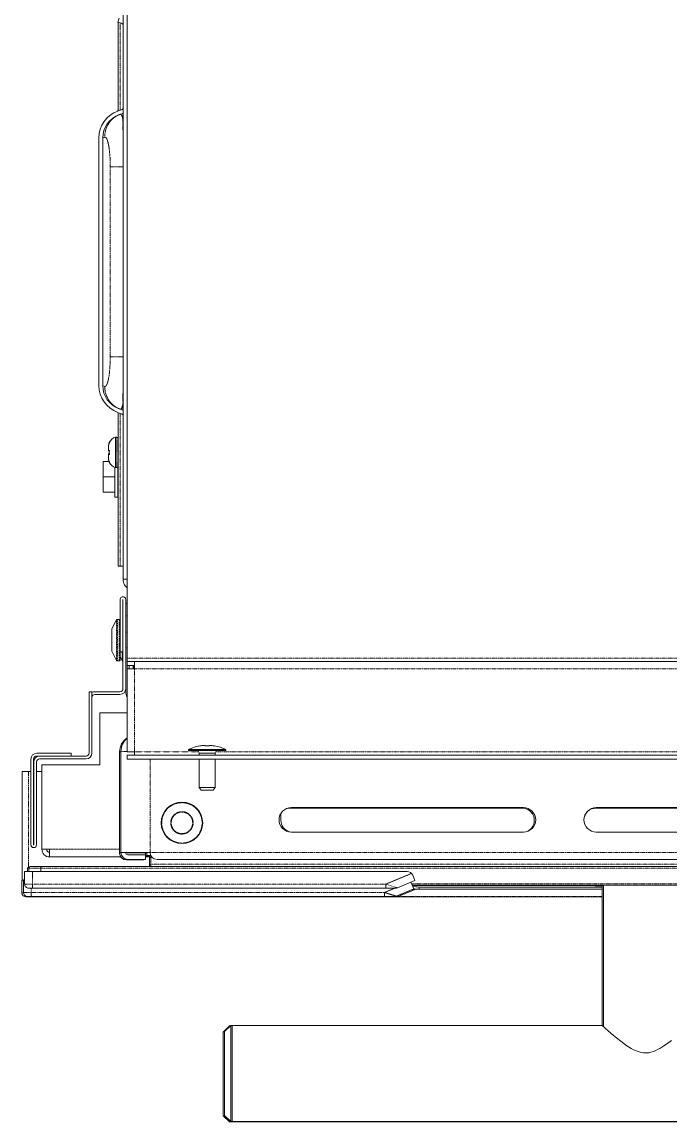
# Model space of a CAD drawing. Header units: millimetres. Extents: x 60499 to 556746, y 248297 to 497145.
# Drawn here: x 69357 to 74934, y 376801 to 386264 of the extents above; entities that cross this region are included whole.
import ezdxf

# ---------------------------------------------------------------- set-up
doc = ezdxf.new("R2010")
doc.units = ezdxf.units.MM
doc.linetypes.add('PHANTOM', pattern=[20, 10, -2, 2, -2, 2, -2])

msp = doc.modelspace()

# ---------------------------------------------------------------- linework, layer by layer
at = {"color": 7, "lineweight": 13, "ltscale": 0.03937}
for p, q in [((70228.6, 381472.1), (70228.6, 396460.4)), ((70263.1, 380791.7), (70263.1, 388766.9)), ((70185.3, 385499.2), (70185.3, 386263.1)), ((70018.2, 385266.5), (70018.2, 383136.5)), ((70052.3, 385266.9), (70052.3, 383136.1)), ((70185.3, 381583.4), (70185.3, 382903.8)), ((70226.3, 381295.2), (70226.3, 380528.8)), ((70249.8, 381295.2), (70249.8, 380528.8)), ((93411.4, 380762.3), (70325.7, 380762.3)), ((70263.1, 379985.1), (70263.1, 380699.6)), ((70196.9, 379115.6), (70196.9, 379984.8)), ((70208.7, 379119.8), (70208.7, 379989)), ((93474, 379955.7), (70263.1, 379955.7)), ((69434, 379923.3), (69434, 379185.5)), ((69457.5, 379185.5), (69457.5, 379923.3)), ((69458.3, 379899.4), (69458.3, 379185.5)), ((69481.8, 379185.5), (69481.8, 379899.4)), ((69528.5, 379873.1), (69528.5, 379147.1)), ((93474, 379922.5), (70263.1, 379922.5)), ((69358, 378880.5), (69358, 379815.1)), ((73661.2, 379501.1), (71662.4, 379501.1)), ((73673, 379505.3), (71674.2, 379505.3)), ((76285.6, 379501.1), (74286.9, 379501.1)), ((74286.9, 379499.4), (76285.6, 379499.4)), ((76297.4, 379505.3), (74298.6, 379505.3)), ((74298.6, 379503.6), (76297.4, 379503.6)), ((71674.2, 379295.3), (73673, 379295.3)), ((74298.6, 379295.3), (76297.4, 379295.3)), ((93203, 379059.4), (70519.4, 379059.3)), ((69446.9, 378956), (72671.8, 378956)), ((94202.4, 378998.1), (69520, 378998)), ((70465.3, 378998), (93257.2, 378998.1)), ((91007.2, 378838.5), (72715.2, 378838.5)), ((74362.3, 378834.3), (72716.9, 378834.3)), ((72770.4, 378822.3), (74350.6, 378822.3)), ((74350.6, 378834.3), (74350.6, 377630.2)), ((74362.3, 378838.5), (74362.3, 377619.6)), ((69424.3, 378737.7), (72464.5, 378737.7)), ((69436.1, 378741.9), (72476.2, 378741.9)), ((69446.9, 378813.2), (72487, 378813.2)), ((72590.8, 378737.7), (74350.6, 378737.7)), ((72778.5, 378802.9), (74350.6, 378802.9)), ((71153.9, 377631.6), (71153.9, 376805.1)), ((71167.1, 377631.6), (74349, 377631.6)), ((71167.1, 376805.1), (71167.1, 377631.6)), ((71167.1, 377631.6), (71167.1, 376805.1)), ((71089.2, 377574.5), (71089.2, 376853.8)), ((71101, 377578.7), (71101, 376858)), ((71155.4, 376800.9), (92543.5, 376800.9)), ((71167.1, 376805.1), (92555.3, 376805.1))]:
    msp.add_line(p, q, dxfattribs=at)
at = {"color": 7, "lineweight": 13, "ltscale": 0.000999989}
msp.add_line((70193.6, 386295.8), (70182.2, 386264.2), dxfattribs=at)
at = {"color": 7, "lineweight": 13, "ltscale": 0.000946884}
msp.add_line((70212, 386253.3), (70182.2, 386264.2), dxfattribs=at)
at = {"color": 7, "linetype": 'PHANTOM', "lineweight": 13, "ltscale": 0.03937}
for p, q in [((70202.7, 385505.5), (70202.7, 386256.7)), ((70116.8, 385019.5), (70116.8, 383383.5)), ((70202.7, 381583.4), (70202.7, 382897.4)), ((70263.1, 380791.7), (93474, 380791.7)), ((70325.7, 379985.1), (70325.7, 380699.6)), ((93411.4, 380699.6), (70325.7, 380699.6)), ((71025.7, 379985.1), (78140.5, 379985.1)), ((70459, 379922.5), (70459, 379140)), ((69413.8, 378993.6), (69413.8, 379815.1)), ((70459, 379119.8), (93263.5, 379119.8)), ((70465.3, 379018.4), (93257.2, 379018.4)), ((94202.4, 378985.5), (69520, 378985.4)), ((69446.9, 378846.8), (72487, 378846.8)), ((91012.5, 378851.1), (72709.9, 378851.1)), ((69436.1, 378775.5), (72476.2, 378775.5)), ((72590.8, 378740.3), (74350.6, 378740.3))]:
    msp.add_line(p, q, dxfattribs=at)
at = {"color": 7, "lineweight": 13, "ltscale": 0.000178732}
msp.add_line((70182.2, 385498.1), (70176.5, 385496), dxfattribs=at)
at = {"color": 7, "lineweight": 13, "ltscale": 0.000946842}
for p, q in [((70182.2, 385498.1), (70212, 385509)), ((70212, 382894), (70182.2, 382904.9))]:
    msp.add_line(p, q, dxfattribs=at)
at = {"color": 7, "lineweight": 13, "ltscale": 0.000946855}
for p, q in [((70193.6, 385466.5), (70223.5, 385477.4)), ((70223.5, 382925.6), (70193.6, 382936.5))]:
    msp.add_line(p, q, dxfattribs=at)
at = {"color": 7, "linetype": 'PHANTOM', "lineweight": 13, "ltscale": 0.001292}
for p, q in [((70223.5, 385434), (70223.5, 385477.4)), ((70223.5, 382925.6), (70223.5, 382969))]:
    msp.add_line(p, q, dxfattribs=at)
at = {"color": 7, "lineweight": 13, "ltscale": 1.11738e-05}
msp.add_line((70018.2, 385266.9), (70018.2, 385266.5), dxfattribs=at)
at = {"color": 7, "linetype": 'PHANTOM', "lineweight": 13, "ltscale": 0.000532029}
msp.add_line((70052.3, 385266.9), (70069.1, 385273), dxfattribs=at)
at = {"color": 7, "linetype": 'PHANTOM', "lineweight": 13, "ltscale": 0.003328}
for p, q in [((70116.8, 385019.5), (70228.6, 385019.5)), ((70116.8, 383383.5), (70228.6, 383383.5))]:
    msp.add_line(p, q, dxfattribs=at)
at = {"color": 7, "lineweight": 13, "ltscale": 1.10536e-05}
msp.add_line((70018.2, 383136.5), (70018.2, 383136.1), dxfattribs=at)
at = {"color": 7, "linetype": 'PHANTOM', "lineweight": 13, "ltscale": 0.00053207}
msp.add_line((70069.1, 383130), (70052.3, 383136.1), dxfattribs=at)
at = {"color": 7, "lineweight": 13, "ltscale": 0.000899307}
msp.add_line((70101.3, 382608.3), (70101.3, 382578.1), dxfattribs=at)
at = {"color": 7, "linetype": 'PHANTOM', "lineweight": 13, "ltscale": 2.83368e-06}
msp.add_line((70108.4, 382645.3), (70108.5, 382645.3), dxfattribs=at)
at = {"color": 7, "linetype": 'PHANTOM', "lineweight": 13, "ltscale": 2.72132e-05}
msp.add_line((70108.8, 382646.2), (70109.7, 382646.3), dxfattribs=at)
at = {"color": 7, "lineweight": 13, "ltscale": 1.20508e-05}
msp.add_line((70109.5, 382645.9), (70109.7, 382646.3), dxfattribs=at)
at = {"color": 7, "lineweight": 13, "ltscale": 0.000301872}
for p, q in [((70172.7, 382692.4), (70162.6, 382692.4)), ((70172.7, 382692.4), (70162.6, 382692.4)), ((70172.7, 382430.3), (70162.6, 382430.3))]:
    msp.add_line(p, q, dxfattribs=at)
at = {"color": 7, "lineweight": 13, "ltscale": 0.003901}
for p, q in [((70162.6, 382561.3), (70162.6, 382692.4)), ((70162.6, 382430.3), (70162.6, 382561.3))]:
    msp.add_line(p, q, dxfattribs=at)
at = {"color": 7, "linetype": 'PHANTOM', "lineweight": 13, "ltscale": 0.003866}
msp.add_line((70172.7, 382562.5), (70172.7, 382692.4), dxfattribs=at)
at = {"color": 7, "lineweight": 13, "ltscale": 0.003494}
msp.add_line((70185.3, 382562.4), (70185.3, 382679.8), dxfattribs=at)
at = {"color": 7, "linetype": 'PHANTOM', "lineweight": 13, "ltscale": 3.37499e-06}
msp.add_line((70101.4, 382544.5), (70101.3, 382544.5), dxfattribs=at)
at = {"color": 7, "lineweight": 13, "ltscale": 2.53512e-05}
msp.add_line((70101.3, 382544.5), (70101.3, 382543.7), dxfattribs=at)
at = {"color": 7, "lineweight": 13, "ltscale": 0.000874317}
msp.add_line((70101.3, 382543.7), (70101.3, 382514.3), dxfattribs=at)
at = {"color": 7, "lineweight": 13, "ltscale": 8.80985e-05}
msp.add_line((70105.5, 382573.9), (70108.5, 382573.9), dxfattribs=at)
at = {"color": 7, "lineweight": 13, "ltscale": 8.81285e-05}
msp.add_line((70108.5, 382548.7), (70105.5, 382548.7), dxfattribs=at)
at = {"color": 7, "lineweight": 13, "ltscale": 8.98707e-05}
msp.add_line((70108.5, 382547.9), (70105.5, 382547.9), dxfattribs=at)
at = {"color": 7, "linetype": 'PHANTOM', "lineweight": 13, "ltscale": 3.54436e-05}
msp.add_line((70172.7, 382561.3), (70172.7, 382562.5), dxfattribs=at)
at = {"color": 7, "linetype": 'PHANTOM', "lineweight": 13, "ltscale": 0.003901}
msp.add_line((70172.7, 382430.3), (70172.7, 382561.3), dxfattribs=at)
at = {"color": 7, "lineweight": 13, "ltscale": 3.19594e-05}
msp.add_line((70185.3, 382561.3), (70185.3, 382562.4), dxfattribs=at)
at = {"color": 7, "lineweight": 13, "ltscale": 0.003526}
msp.add_line((70185.3, 382442.9), (70185.3, 382561.3), dxfattribs=at)
at = {"color": 7, "lineweight": 13, "ltscale": 0.001509}
msp.add_line((70107.1, 382482.3), (70056.4, 382482.3), dxfattribs=at)
at = {"color": 7, "lineweight": 13, "ltscale": 0.0039}
for p, q in [((70056.4, 382351.3), (70056.4, 382482.3)), ((70056.4, 382220.3), (70056.4, 382351.3))]:
    msp.add_line(p, q, dxfattribs=at)
at = {"color": 7, "linetype": 'PHANTOM', "lineweight": 13, "ltscale": 2.67037e-05}
msp.add_line((70109.3, 382477.3), (70108.4, 382477.3), dxfattribs=at)
at = {"color": 7, "lineweight": 13, "ltscale": 1.17546e-05}
msp.add_line((70109.1, 382477.6), (70109.3, 382477.3), dxfattribs=at)
at = {"color": 7, "lineweight": 13, "ltscale": 0.007576}
msp.add_line((70157.2, 382177.5), (70157.2, 382432), dxfattribs=at)
at = {"color": 7, "lineweight": 13, "ltscale": 0.002517}
msp.add_line((70183.2, 382435.9), (70183.2, 382351.3), dxfattribs=at)
at = {"color": 7, "lineweight": 13, "ltscale": 0.003}
for p, q in [((70157.2, 382351.3), (70056.4, 382351.3)), ((70157.2, 382220.3), (70056.4, 382220.3)), ((70157.2, 382220.3), (70056.4, 382220.3))]:
    msp.add_line(p, q, dxfattribs=at)
at = {"color": 7, "lineweight": 13, "ltscale": 6.24769e-05}
for p, q in [((70183.2, 382401.3), (70185.3, 382401.3)), ((70183.2, 382359.6), (70185.3, 382359.6)), ((70183.2, 382351.3), (70185.3, 382351.3)), ((70183.2, 382343), (70185.3, 382343)), ((70183.2, 382301.4), (70185.3, 382301.4)), ((70183.2, 382228.4), (70185.3, 382228.4)), ((70183.2, 382177.5), (70185.3, 382177.5))]:
    msp.add_line(p, q, dxfattribs=at)
at = {"color": 7, "lineweight": 13, "ltscale": 0.003659}
msp.add_line((70183.2, 382351.3), (70183.2, 382228.4), dxfattribs=at)
at = {"color": 7, "lineweight": 13, "ltscale": 0.001516}
msp.add_line((70183.2, 382228.4), (70183.2, 382177.5), dxfattribs=at)
at = {"color": 7, "lineweight": 13, "ltscale": 0.000775014}
msp.add_line((70183.2, 382177.5), (70157.2, 382177.5), dxfattribs=at)
at = {"color": 7, "lineweight": 13, "ltscale": 0.000516967}
msp.add_line((70202.7, 381583.4), (70185.3, 381583.4), dxfattribs=at)
at = {"color": 7, "lineweight": 13, "ltscale": 0.000772972}
msp.add_line((70228.6, 381583.4), (70202.7, 381583.4), dxfattribs=at)
at = {"color": 7, "lineweight": 13, "ltscale": 0.000485878}
for p, q in [((70228.6, 381455.8), (70228.6, 381472.1)), ((70262.2, 381455.8), (70262.2, 381472.1))]:
    msp.add_line(p, q, dxfattribs=at)
at = {"color": 7, "lineweight": 13, "ltscale": 0.001025}
msp.add_line((70228.6, 381472.1), (70263.1, 381472.1), dxfattribs=at)
at = {"color": 7, "lineweight": 13, "ltscale": 0.000724708}
msp.add_line((70245.8, 381414.2), (70263.1, 381397), dxfattribs=at)
at = {"color": 7, "lineweight": 13, "ltscale": 0.011439}
msp.add_line((70262.2, 381397.8), (70262.2, 381013.5), dxfattribs=at)
at = {"color": 7, "lineweight": 13, "ltscale": 0.013338}
for p, q in [((70202, 381295.2), (70202, 380847.1)), ((70225.5, 381295.2), (70225.5, 380847.1))]:
    msp.add_line(p, q, dxfattribs=at)
at = {"color": 7, "lineweight": 13, "ltscale": 0.000368524}
msp.add_line((70249.8, 381261.3), (70262.2, 381261.3), dxfattribs=at)
at = {"color": 7, "lineweight": 13, "ltscale": 0.002582}
for p, q in [((70131.5, 381042.6), (70170.3, 381120.2)), ((70131.5, 380850.1), (70170.3, 380772.5))]:
    msp.add_line(p, q, dxfattribs=at)
at = {"color": 7, "linetype": 'PHANTOM', "lineweight": 13, "ltscale": 0.010348}
msp.add_line((70170.3, 380772.5), (70170.3, 381120.2), dxfattribs=at)
at = {"color": 7, "lineweight": 13, "ltscale": 0.000470469}
for p, q in [((70193.6, 381124.8), (70177.8, 381124.8)), ((70193.6, 380767.9), (70177.8, 380767.9))]:
    msp.add_line(p, q, dxfattribs=at)
at = {"color": 7, "linetype": 'PHANTOM', "lineweight": 13, "ltscale": 0.010625}
for p, q in [((70177.8, 380767.9), (70177.8, 381124.8)), ((70193.6, 381124.8), (70193.6, 380767.9))]:
    msp.add_line(p, q, dxfattribs=at)
at = {"color": 7, "lineweight": 13, "ltscale": 0.010125}
msp.add_line((70202, 381116.4), (70202, 380776.3), dxfattribs=at)
at = {"color": 7, "lineweight": 13, "ltscale": 2.04852e-05}
msp.add_line((70226.3, 381124.8), (70225.6, 381124.8), dxfattribs=at)
at = {"color": 7, "linetype": 'PHANTOM', "lineweight": 13, "ltscale": 0.003312}
for p, q in [((70225.6, 381013.5), (70225.6, 381124.8)), ((70225.6, 380767.9), (70225.6, 380879.1))]:
    msp.add_line(p, q, dxfattribs=at)
at = {"color": 7, "linetype": 'PHANTOM', "lineweight": 13, "ltscale": 0.000368524}
msp.add_line((70262.2, 381156.3), (70249.8, 381156.3), dxfattribs=at)
at = {"color": 7, "lineweight": 13, "ltscale": 0.005507}
msp.add_line((70130.6, 381038.8), (70130.6, 380853.9), dxfattribs=at)
at = {"color": 7, "linetype": 'PHANTOM', "lineweight": 13, "ltscale": 0.005731}
msp.add_line((70131.5, 381042.6), (70131.5, 380850.1), dxfattribs=at)
at = {"color": 7, "lineweight": 13, "ltscale": 2.50208e-05}
for p, q in [((70226.3, 381013.5), (70225.5, 381013.5)), ((70226.3, 380879.2), (70225.5, 380879.2))]:
    msp.add_line(p, q, dxfattribs=at)
at = {"color": 7, "lineweight": 13, "ltscale": 0.000393515}
for p, q in [((70263.1, 381013.5), (70249.8, 381013.5)), ((70263.1, 380879.2), (70249.8, 380879.2))]:
    msp.add_line(p, q, dxfattribs=at)
at = {"color": 7, "lineweight": 13, "ltscale": 0.000700012}
msp.add_line((70225.5, 380847.1), (70202, 380847.1), dxfattribs=at)
at = {"color": 7, "linetype": 'PHANTOM', "lineweight": 13, "ltscale": 0.00222}
msp.add_line((70218.1, 380772.5), (70218.1, 380847.1), dxfattribs=at)
at = {"color": 7, "lineweight": 13, "ltscale": 0.01185}
msp.add_line((70262.2, 380879.2), (70262.2, 380481.1), dxfattribs=at)
at = {"color": 7, "lineweight": 13, "ltscale": 0.001075}
msp.add_line((70202, 380804.8), (70218.1, 380772.5), dxfattribs=at)
at = {"color": 7, "lineweight": 13, "ltscale": 2.07255e-05}
msp.add_line((70226.3, 380767.9), (70225.6, 380767.9), dxfattribs=at)
at = {"color": 7, "lineweight": 13, "ltscale": 0.000874917}
msp.add_line((70263.1, 380762.3), (70263.1, 380791.7), dxfattribs=at)
at = {"color": 7, "lineweight": 13, "ltscale": 0.001865}
for p, q in [((70325.7, 380762.3), (70263.1, 380762.3)), ((70325.7, 380729), (70263.1, 380729)), ((70325.7, 380762.3), (70325.7, 380699.6)), ((70325.7, 380699.6), (70263.1, 380699.6)), ((70325.7, 379985.1), (70263.1, 379985.1))]:
    msp.add_line(p, q, dxfattribs=at)
at = {"color": 7, "lineweight": 13, "ltscale": 0.000990019}
for p, q in [((70263.1, 380762.3), (70263.1, 380729)), ((70263.1, 379955.7), (70263.1, 379922.5))]:
    msp.add_line(p, q, dxfattribs=at)
at = {"color": 7, "lineweight": 13, "ltscale": 0.000875037}
for p, q in [((70279, 380729), (70279, 380699.6)), ((70312.6, 380699.6), (70312.6, 380729)), ((70325.7, 379955.7), (70325.7, 379985.1))]:
    msp.add_line(p, q, dxfattribs=at)
at = {"color": 7, "linetype": 'PHANTOM', "lineweight": 13, "ltscale": 0.000875037}
msp.add_line((70321, 380729), (70321, 380699.6), dxfattribs=at)
at = {"color": 7, "lineweight": 13, "ltscale": 0.00077928}
msp.add_line((70249.8, 380502.1), (70249.8, 380528.3), dxfattribs=at)
at = {"color": 7, "lineweight": 13, "ltscale": 0.000699982}
for p, q in [((69958.4, 380502.8), (69934.9, 380502.8)), ((69781.4, 379972.9), (69781.4, 379949.3))]:
    msp.add_line(p, q, dxfattribs=at)
at = {"color": 7, "lineweight": 13, "ltscale": 0.015713}
for p, q in [((69934.9, 380502.8), (69934.9, 379974.9)), ((69958.4, 379974.9), (69958.4, 380502.8))]:
    msp.add_line(p, q, dxfattribs=at)
at = {"color": 7, "lineweight": 13, "ltscale": 0.006425}
for p, q in [((69984.5, 380502.8), (70200.3, 380502.8)), ((70200.3, 380479.3), (69984.5, 380479.3))]:
    msp.add_line(p, q, dxfattribs=at)
at = {"color": 7, "lineweight": 13, "ltscale": 2.51109e-05}
msp.add_line((70263.1, 380481.1), (70262.2, 380481.1), dxfattribs=at)
at = {"color": 7, "lineweight": 13, "ltscale": 0.013371}
msp.add_line((70028.2, 380322.2), (70028.2, 379873.1), dxfattribs=at)
at = {"color": 7, "lineweight": 13, "ltscale": 0.006991}
msp.add_line((70263.1, 380322.2), (70028.2, 380322.2), dxfattribs=at)
at = {"color": 7, "lineweight": 13, "ltscale": 0.008869}
for p, q in [((69781.4, 379972.9), (69483.5, 379972.9)), ((69781.4, 379949.3), (69483.5, 379949.3))]:
    msp.add_line(p, q, dxfattribs=at)
at = {"color": 7, "linetype": 'PHANTOM', "lineweight": 13, "ltscale": 0.000350291}
msp.add_line((70196.9, 379984.8), (70208.7, 379984.8), dxfattribs=at)
at = {"color": 7, "linetype": 'PHANTOM', "lineweight": 13, "ltscale": 0.001618}
msp.add_line((70208.7, 379989), (70263.1, 379989), dxfattribs=at)
at = {"color": 7, "linetype": 'PHANTOM', "lineweight": 13, "ltscale": 0.016382}
msp.add_line((70325.7, 379985.1), (70876, 379985.1), dxfattribs=at)
at = {"color": 7, "lineweight": 13, "ltscale": 0.0096}
for p, q in [((70789.6, 380004.9), (71112.1, 380004.9)), ((71112.1, 379996), (70789.6, 379996))]:
    msp.add_line(p, q, dxfattribs=at)
at = {"color": 7, "lineweight": 13, "ltscale": 0.000265527}
for p, q in [((70789.6, 380004.9), (70789.6, 379996)), ((71112.1, 380004.9), (71112.1, 379996))]:
    msp.add_line(p, q, dxfattribs=at)
at = {"color": 7, "lineweight": 13, "ltscale": 0.000701462}
for p, q in [((70881.2, 379975), (70870.5, 379996)), ((71020.6, 379975), (71031.3, 379996))]:
    msp.add_line(p, q, dxfattribs=at)
at = {"color": 7, "lineweight": 13, "ltscale": 0.00415}
for p, q in [((70881.2, 379975), (71020.6, 379975)), ((71020.6, 379677.9), (70881.2, 379677.9))]:
    msp.add_line(p, q, dxfattribs=at)
at = {"color": 7, "lineweight": 13, "ltscale": 0.000575028}
for p, q in [((70881.2, 379975), (70881.2, 379955.7)), ((71020.6, 379975), (71020.6, 379955.7))]:
    msp.add_line(p, q, dxfattribs=at)
at = {"color": 7, "lineweight": 13, "ltscale": 8.83087e-05}
msp.add_line((70934.1, 380039.4), (70934.1, 380036.4), dxfattribs=at)
msp.add_line((70934.1, 380039.4), (70934.1, 380036.4), dxfattribs=at)
at = {"color": 7, "lineweight": 13, "ltscale": 0.011937}
for p, q in [((69507.9, 379948.9), (69908.9, 379948.9)), ((69908.9, 379925.4), (69507.9, 379925.4))]:
    msp.add_line(p, q, dxfattribs=at)
at = {"color": 7, "lineweight": 13, "ltscale": 0.014875}
msp.add_line((69528.5, 379873.1), (70028.2, 379873.1), dxfattribs=at)
at = {"color": 7, "lineweight": 13, "ltscale": 0.00728}
for p, q in [((70881.2, 379922.5), (70881.2, 379677.9)), ((71020.6, 379922.5), (71020.6, 379677.9))]:
    msp.add_line(p, q, dxfattribs=at)
at = {"color": 7, "lineweight": 13, "ltscale": 0.001662}
msp.add_line((69413.8, 379815.1), (69358, 379815.1), dxfattribs=at)
at = {"color": 7, "lineweight": 13, "ltscale": 0.00060077}
msp.add_line((69413.8, 379815.1), (69434, 379815.1), dxfattribs=at)
at = {"color": 7, "lineweight": 13, "ltscale": 2.49908e-05}
for p, q in [((69457.5, 379815.1), (69458.3, 379815.1)), ((74291.1, 378834.3), (74291.1, 378833.4)), ((74302.8, 378838.5), (74302.8, 378837.6))]:
    msp.add_line(p, q, dxfattribs=at)
at = {"color": 7, "lineweight": 13, "ltscale": 0.00139}
msp.add_line((69481.9, 379815.1), (69528.5, 379815.1), dxfattribs=at)
at = {"color": 7, "lineweight": 13, "ltscale": 0.000855589}
msp.add_line((70899.6, 379655.9), (70881.2, 379677.9), dxfattribs=at)
at = {"color": 7, "lineweight": 13, "ltscale": 0.000855609}
msp.add_line((71002.1, 379655.9), (71020.6, 379677.9), dxfattribs=at)
at = {"color": 7, "lineweight": 13, "ltscale": 0.00305}
msp.add_line((71002.1, 379655.9), (70899.6, 379655.9), dxfattribs=at)
at = {"color": 7, "lineweight": 13, "ltscale": 0.001756}
msp.add_line((71585.2, 379397), (71585.2, 379455.9), dxfattribs=at)
at = {"color": 7, "lineweight": 13, "ltscale": 0.00197}
for p in [(69528.5, 379147.1), (69594.7, 379080.9)]:
    msp.add_line(p, (69594.7, 379147.1), dxfattribs=at)
at = {"color": 7, "linetype": 'PHANTOM', "lineweight": 13, "ltscale": 0.017927}
msp.add_line((69594.7, 379147.1), (70196.9, 379147.1), dxfattribs=at)
at = {"color": 7, "lineweight": 13, "ltscale": 0.000354647}
msp.add_line((70208.8, 379115.6), (70196.9, 379115.6), dxfattribs=at)
at = {"color": 7, "lineweight": 13, "ltscale": 0.00745}
msp.add_line((70459, 379119.8), (70208.7, 379119.8), dxfattribs=at)
at = {"color": 7, "lineweight": 13, "ltscale": 0.005394}
msp.add_line((70430.7, 379115.6), (70249.4, 379115.6), dxfattribs=at)
at = {"color": 7, "lineweight": 13, "ltscale": 0.000475305}
for p, q in [((70418.9, 379099.6), (70418.9, 379115.6)), ((71142.2, 376816.8), (71142.2, 376800.9))]:
    msp.add_line(p, q, dxfattribs=at)
at = {"color": 7, "lineweight": 13, "ltscale": 0.000743355}
msp.add_line((70430.7, 379094.8), (70430.7, 379119.8), dxfattribs=at)
at = {"color": 7, "lineweight": 13, "ltscale": 0.000600019}
msp.add_line((70459, 379140), (70459, 379119.8), dxfattribs=at)
msp.add_line((70459, 379140), (70459, 379119.8), dxfattribs=at)
at = {"color": 7, "lineweight": 13, "ltscale": 0.018253}
msp.add_line((69594.7, 379080.9), (70207.9, 379080.9), dxfattribs=at)
at = {"color": 7, "lineweight": 13, "ltscale": 0.00445}
for p, q in [((70257.4, 379055.1), (70406.9, 379055.1)), ((70269.2, 379099.7), (70418.6, 379099.7)), ((70269.2, 379059.3), (70418.6, 379059.3))]:
    msp.add_line(p, q, dxfattribs=at)
at = {"color": 7, "lineweight": 13, "ltscale": 0.000124473}
msp.add_line((70406.9, 379055.1), (70406.9, 379059.3), dxfattribs=at)
at = {"color": 7, "lineweight": 13, "ltscale": 0.0012}
msp.add_line((70418.6, 379059.3), (70418.6, 379099.7), dxfattribs=at)
at = {"color": 7, "lineweight": 13, "ltscale": 0.001037}
msp.add_line((70418.7, 379080.9), (70453.5, 379080.9), dxfattribs=at)
at = {"color": 7, "lineweight": 13, "ltscale": 0.001003}
for p, q in [((70452.6, 379090.6), (70418.9, 379090.6)), ((70464.4, 379094.8), (70430.7, 379094.8))]:
    msp.add_line(p, q, dxfattribs=at)
at = {"color": 7, "lineweight": 13, "ltscale": 0.00222}
for p, q in [((70453.5, 379014.2), (70453.5, 379088.7)), ((70465.3, 379018.4), (70465.3, 379092.9))]:
    msp.add_line(p, q, dxfattribs=at)
at = {"color": 7, "lineweight": 13, "ltscale": 0.000479871}
msp.add_line((70453.5, 378998), (70453.5, 379014.2), dxfattribs=at)
at = {"color": 7, "linetype": 'PHANTOM', "lineweight": 13, "ltscale": 0.000350081}
msp.add_line((70453.5, 379014.2), (70465.3, 379014.2), dxfattribs=at)
at = {"color": 7, "lineweight": 13, "ltscale": 0.000604825}
msp.add_line((70465.3, 378998), (70465.3, 379018.4), dxfattribs=at)
at = {"color": 7, "lineweight": 13, "ltscale": 0.00325}
for p, q in [((69379.7, 378846.8), (69379.7, 378956)), ((69357.1, 378771.3), (69357.1, 378880.5)), ((69368.9, 378775.5), (69368.9, 378884.7))]:
    msp.add_line(p, q, dxfattribs=at)
at = {"color": 7, "lineweight": 13, "ltscale": 0.002}
msp.add_line((69379.7, 378956), (69446.9, 378956), dxfattribs=at)
at = {"color": 7, "lineweight": 13, "ltscale": 0.000751646}
msp.add_line((69403.3, 378956), (69403.3, 378981.2), dxfattribs=at)
at = {"color": 7, "linetype": 'PHANTOM', "lineweight": 13, "ltscale": 0.000350111}
msp.add_line((69403.3, 378981.2), (69415.1, 378981.2), dxfattribs=at)
at = {"color": 7, "lineweight": 13, "ltscale": 0.000876479}
msp.add_line((69415.1, 378956), (69415.1, 378985.4), dxfattribs=at)
at = {"color": 7, "linetype": 'PHANTOM', "lineweight": 13, "ltscale": 0.003125}
msp.add_line((69415.1, 378985.4), (69520, 378985.4), dxfattribs=at)
at = {"color": 7, "lineweight": 13, "ltscale": 7.0677e-05}
msp.add_line((69415.9, 378993.8), (69418.3, 378993.8), dxfattribs=at)
at = {"color": 7, "lineweight": 13, "ltscale": 0.00275}
msp.add_line((69427.7, 378998), (69520, 378998), dxfattribs=at)
at = {"color": 7, "linetype": 'PHANTOM', "lineweight": 13, "ltscale": 0.00325}
msp.add_line((69446.9, 378846.8), (69446.9, 378956), dxfattribs=at)
at = {"color": 7, "linetype": 'PHANTOM', "lineweight": 13, "ltscale": 0.000374862}
msp.add_line((69520, 378985.4), (69520, 378998), dxfattribs=at)
at = {"color": 7, "linetype": 'PHANTOM', "lineweight": 13, "ltscale": 0.000876599}
msp.add_line((69520, 378956), (69520, 378985.4), dxfattribs=at)
at = {"color": 7, "linetype": 'PHANTOM', "lineweight": 13, "ltscale": 0.007191}
msp.add_line((72710.2, 378939.3), (72487, 378846.8), dxfattribs=at)
at = {"color": 7, "lineweight": 13, "ltscale": 0.001455}
msp.add_line((72739, 378878.4), (72720.3, 378923.6), dxfattribs=at)
at = {"color": 7, "lineweight": 13, "ltscale": 0.000350111}
msp.add_line((69357.1, 378880.5), (69368.9, 378880.5), dxfattribs=at)
at = {"color": 7, "lineweight": 13, "ltscale": 0.000321666}
msp.add_line((69368.9, 378884.7), (69379.7, 378884.7), dxfattribs=at)
at = {"color": 7, "linetype": 'PHANTOM', "lineweight": 13, "ltscale": 0.002}
for p, q in [((69379.7, 378846.8), (69446.9, 378846.8)), ((69368.9, 378775.5), (69436.1, 378775.5))]:
    msp.add_line(p, q, dxfattribs=at)
at = {"color": 7, "linetype": 'PHANTOM', "lineweight": 13, "ltscale": 0.001}
for p, q in [((69446.9, 378846.8), (69446.9, 378813.2)), ((72487, 378846.8), (72487, 378813.2))]:
    msp.add_line(p, q, dxfattribs=at)
at = {"color": 7, "linetype": 'PHANTOM', "lineweight": 13, "ltscale": 0.003135}
for p, q in [((72587.7, 378815.8), (72487, 378846.8)), ((72576.9, 378744.5), (72476.2, 378775.5))]:
    msp.add_line(p, q, dxfattribs=at)
at = {"color": 7, "lineweight": 13, "ltscale": 0.004875}
for p, q in [((72739, 378878.4), (72587.7, 378815.8)), ((72728.2, 378807.1), (72576.9, 378744.5))]:
    msp.add_line(p, q, dxfattribs=at)
at = {"color": 7, "lineweight": 13, "ltscale": 0.001454}
msp.add_line((72728.1, 378807.1), (72709.5, 378852.3), dxfattribs=at)
at = {"color": 7, "linetype": 'PHANTOM', "lineweight": 13, "ltscale": 0.000625277}
msp.add_line((72778.5, 378802.9), (72770.4, 378822.3), dxfattribs=at)
at = {"color": 7, "lineweight": 13, "ltscale": 0.001772}
for p, q in [((74291.1, 378833.4), (74350.6, 378833.4)), ((74302.8, 378837.6), (74362.3, 378837.6))]:
    msp.add_line(p, q, dxfattribs=at)
at = {"color": 7, "lineweight": 13, "ltscale": 0.000350321}
msp.add_line((74350.6, 378834.3), (74362.3, 378834.3), dxfattribs=at)
at = {"color": 7, "linetype": 'PHANTOM', "lineweight": 13, "ltscale": 0.000357921}
msp.add_line((69357.1, 378771.3), (69369.1, 378771.3), dxfattribs=at)
at = {"color": 7, "lineweight": 13, "ltscale": 0.000999991}
for p, q in [((69390.7, 378737.7), (69424.3, 378737.7)), ((69402.5, 378741.9), (69436.1, 378741.9)), ((69413.3, 378813.2), (69446.9, 378813.2))]:
    msp.add_line(p, q, dxfattribs=at)
at = {"color": 7, "linetype": 'PHANTOM', "lineweight": 13, "ltscale": 0.000124834}
msp.add_line((69424.3, 378737.7), (69424.3, 378741.9), dxfattribs=at)
at = {"color": 7, "linetype": 'PHANTOM', "lineweight": 13, "ltscale": 0.001123}
msp.add_line((69436.1, 378775.5), (69436.1, 378813.2), dxfattribs=at)
at = {"color": 7, "linetype": 'PHANTOM', "lineweight": 13, "ltscale": 0.000999991}
msp.add_line((69436.1, 378775.5), (69436.1, 378741.9), dxfattribs=at)
at = {"color": 7, "linetype": 'PHANTOM', "lineweight": 13, "ltscale": 0.000124954}
msp.add_line((72464.5, 378737.7), (72464.5, 378741.9), dxfattribs=at)
at = {"color": 7, "lineweight": 13, "ltscale": 0.002613}
for p, q in [((72464.5, 378737.7), (72552.2, 378737.7)), ((72564, 378741.9), (72476.2, 378741.9)), ((72574.8, 378813.2), (72487, 378813.2))]:
    msp.add_line(p, q, dxfattribs=at)
at = {"color": 7, "linetype": 'PHANTOM', "lineweight": 13, "ltscale": 0.002936}
msp.add_line((72567.3, 378813.2), (72476.2, 378775.5), dxfattribs=at)
at = {"color": 7, "linetype": 'PHANTOM', "lineweight": 13, "ltscale": 0.000999871}
msp.add_line((72476.2, 378775.5), (72476.2, 378741.9), dxfattribs=at)
at = {"color": 7, "lineweight": 13, "ltscale": 0.001143}
msp.add_line((72590.8, 378737.7), (72552.4, 378737.7), dxfattribs=at)
at = {"color": 7, "linetype": 'PHANTOM', "lineweight": 13, "ltscale": 0.000165554}
msp.add_line((72559.8, 378741.9), (72565.1, 378740.3), dxfattribs=at)
at = {"color": 7, "lineweight": 13, "ltscale": 0.000176923}
msp.add_line((72570.6, 378742.5), (72565.1, 378740.3), dxfattribs=at)
at = {"color": 7, "linetype": 'PHANTOM', "lineweight": 13, "ltscale": 0.005063}
msp.add_line((72590.8, 378740.3), (72748, 378805.3), dxfattribs=at)
at = {"color": 7, "linetype": 'PHANTOM', "lineweight": 13, "ltscale": 7.61738e-05}
msp.add_line((72590.8, 378737.7), (72590.8, 378740.3), dxfattribs=at)
at = {"color": 7, "lineweight": 13, "ltscale": 0.002227}
for p, q in [((71142.2, 377627.5), (71089.2, 377574.5)), ((71153.9, 377631.6), (71101, 377578.7)), ((71142.2, 376800.9), (71089.2, 376853.8)), ((71153.9, 376805.1), (71101, 376858))]:
    msp.add_line(p, q, dxfattribs=at)
at = {"color": 7, "lineweight": 13, "ltscale": 0.000225157}
msp.add_line((71142.2, 377627.5), (71142.2, 377619.9), dxfattribs=at)
at = {"color": 7, "lineweight": 13, "ltscale": 0.000225938}
msp.add_line((71142.2, 377627.5), (71149.7, 377627.5), dxfattribs=at)
at = {"color": 7, "lineweight": 13, "ltscale": 0.000393695}
for p, q in [((71153.9, 377631.6), (71167.1, 377631.6)), ((71142.2, 376800.9), (71155.4, 376800.9))]:
    msp.add_line(p, q, dxfattribs=at)
at = {"color": 7, "lineweight": 13, "ltscale": 0.000393725}
msp.add_line((71153.9, 376805.1), (71167.1, 376805.1), dxfattribs=at)
at = {"color": 7, "lineweight": 13, "ltscale": 0.000124954}
for p, q in [((71155.4, 376800.9), (71155.4, 376805.1)), ((71155.4, 376805.1), (71155.4, 376800.9))]:
    msp.add_line(p, q, dxfattribs=at)
at = {"color": 7, "linetype": 'PHANTOM', "lineweight": 13, "ltscale": 0.03937}
for points in [[(70223.5, 385434), (70225.6, 385376.6), (70228.6, 385216.2)], [(70069.1, 385273), (70074.4, 385273.1), (70078.1, 385271.1), (70081.8, 385267.3), (70085.4, 385261.8), (70092.3, 385245.7), (70097.1, 385229.7), (70101.6, 385210.3), (70108.5, 385167), (70114.6, 385099), (70116.8, 385019.5)], [(70116.8, 383383.5), (70115.6, 383324.7), (70112, 383269.2), (70106.3, 383220), (70098.8, 383179.8), (70094.5, 383163.8), (70089.9, 383150.7), (70083.2, 383137.6), (70079.7, 383133.4), (70076.3, 383130.7), (70072.7, 383129.5), (70069.1, 383130)], [(70228.6, 383186.8), (70225.6, 383026.4), (70223.5, 382969)], [(70223.5, 382969), (70218.8, 382951.9), (70213.8, 382939.9), (70210, 382934.6), (70208.1, 382933.1), (70205.3, 382932.4), (70204, 382932.7)], [(70101.3, 382578.1), (70101.4, 382578.2), (70101.4, 382578.2), (70101.7, 382578.2), (70109.2, 382578.5)], [(70109.3, 382543.3), (70102.8, 382543.5), (70101.6, 382543.6), (70101.4, 382543.6), (70101.3, 382543.7), (70101.3, 382543.7)], [(72590.8, 378740.3), (72572.2, 378739.1), (72566.2, 378739.1), (72564.7, 378739.3), (72564.4, 378739.4), (72564.3, 378739.5), (72564.2, 378739.6), (72564.2, 378739.7), (72564.3, 378739.8), (72564.5, 378739.9), (72565.1, 378740.3)]]:
    msp.add_lwpolyline(points, dxfattribs=at)
at = {"color": 7, "lineweight": 13, "ltscale": 0.03937}
for points in [[(72745.8, 378823.9), (72728.1, 378825.5), (72720.6, 378825.4)], [(74349, 377631.6), (74428.2, 377561.7), (74460.9, 377534.1), (74520.7, 377486.6), (74553.2, 377463.1), (74576, 377447.9), (74599.8, 377433.4), (74620.4, 377422.3), (74641.9, 377412.5), (74659.1, 377406), (74676.8, 377400.7), (74704.4, 377395.8), (74732.5, 377395.1), (74750.4, 377397), (74768.1, 377400.6), (74787.6, 377406.4), (74806.5, 377413.7), (74826.7, 377423.2), (74846.2, 377433.7), (74881.1, 377455.5), (74903.3, 377470.8), (74945.3, 377502.4)]]:
    msp.add_lwpolyline(points, dxfattribs=at)
msp.add_circle((70733.6, 379374.3), 178.5, dxfattribs=at)
at = {"color": 7, "linetype": 'PHANTOM', "lineweight": 13, "ltscale": 0.03937}
for radius in [173.8, 96.3, 92.5]:
    msp.add_circle((70733.6, 379374.3), radius, dxfattribs=at)
at = {"color": 7, "lineweight": 13, "ltscale": 0.03937}
for centre, radius, start, end in [((70203.4, 386229.7), 25.2, 0, 70), ((70203.4, 385532.6), 25.2, 290, 0), ((70203.4, 385532.6), 58.8, 290, 295.37727), ((70203.4, 382870.4), 25.2, 0, 70), ((70203.4, 382870.4), 58.8, 64.62273, 70), ((70189.5, 382608.8), 88.2, 155.10101, 180.28983), ((70189.3, 382609), 88, 156.70675, 180.23732), ((70189.3, 382609), 88, 156.71372, 180.23736), ((70112.3, 382643.6), 4.2, 156.28001, 192.04329), ((70185.3, 382611.5), 84, 105.70834, 156.28011), ((70112.6, 382644.5), 4.2, 155.61966, 191.26556), ((70185.3, 382611.5), 84, 105.70834, 155.61966), ((70172.7, 382679.8), 12.6, 360, 90), ((70172.7, 382679.8), 12.6, 360, 90), ((70105.5, 382578.1), 4.2, 180.00001, 270), ((70105.5, 382544.5), 4.2, 90, 180.00001), ((70105.5, 382543.7), 4.2, 90, 180.00001), ((70189.6, 382513.9), 88.3, 179.72006, 204.25415), ((70189.4, 382513.7), 88.1, 179.77283, 202.64464), ((70189.4, 382513.7), 88.1, 179.77126, 202.65879), ((70296.6, 382561.3), 188.5, 175.31231, 184.94915), ((70297.7, 382561.3), 189.6, 176.13144, 183.80963), ((70113.4, 382576.3), 4.69, 151.64962, 174.08943), ((70113.5, 382545.6), 4.73, 186.22769, 208.59562), ((70112.3, 382479), 4.2, 168.37101, 203.71999), ((70185.3, 382511.1), 84, 203.71989, 254.29166), ((70172.7, 382442.9), 12.6, 270, 0), ((70287.4, 381455.8), 58.8, 179.99999, 225), ((70287.4, 381455.8), 25.2, 179.99999, 194.83579), ((70225.9, 381295.2), 23.9, 0, 180.00001), ((70225.9, 381295.2), 0.42, 0, 180.00001), ((70177.8, 381116.4), 8.4, 90, 153.43495), ((70193.6, 381116.4), 8.4, 359.99999, 90), ((70139, 381038.9), 8.4, 153.43498, 180.00002), ((70139, 380853.9), 8.4, 179.99998, 206.56502), ((70177.8, 380776.3), 8.4, 206.56505, 270), ((70193.6, 380776.3), 8.4, 270, 0.00001), ((70225.6, 380776.3), 8.4, 206.56505, 270), ((70200.3, 380528.8), 26, 270, 0), ((70200.3, 380528.8), 49.5, 270, 0), ((69984.5, 380453.2), 49.5, 90, 121.69546), ((69984.5, 380453.2), 26, 90, 180.00001), ((70330.5, 380502.1), 80.6, 180.00001, 213.27976), ((70342.2, 379984.8), 145.3, 123.00751, 180.00005), ((70354, 379989), 145.3, 128.73967, 180.00005), ((69483.5, 379923.3), 49.5, 90, 179.99999), ((69908.9, 379974.9), 26, 270, 0), ((69908.9, 379974.9), 49.5, 270, 0), ((69483.5, 379923.3), 26, 90, 180.00001), ((69507.9, 379899.4), 49.5, 90, 179.99999), ((69507.9, 379899.4), 26, 90, 180.00001), ((71674.2, 379400.3), 105, 90.00005, 270.00005), ((71662.4, 379396.1), 105, 90.00005, 106.21778), ((73661.2, 379396.1), 105, 293.03698, 90.00005), ((73673, 379400.3), 105, 270.00005, 90.00005), ((74298.6, 379400.3), 105, 90.00005, 270.00005), ((74298.6, 379398.6), 105, 90.00005, 179.13112), ((74286.9, 379394.4), 105, 90.00005, 106.14436), ((74286.9, 379396.1), 105, 90.00005, 98.78483), ((71690.1, 379397), 105, 180.00005, 253.69521), ((69457.9, 379185.5), 23.9, 180.00001, 0), ((69457.9, 379185.5), 0.42, 180.00001, 0), ((69594.7, 379147.1), 66.2, 180.00005, 270.00005), ((69594.7, 379147.1), 26, 180.00005, 270.00005), ((70257.4, 379115.6), 60.5, 180.00005, 270.00005), ((70269.2, 379119.8), 60.5, 180.00005, 270.00005), ((70269.2, 379119.8), 20.2, 180.00005, 270.00005), ((70519.5, 379119.8), 60.5, 179.99695, 269.96787), ((70507.6, 379115.6), 60.3, 200.07432, 225.49048), ((69415.9, 378981.2), 12.6, 90.00005, 180.00005), ((69427.7, 378985.4), 12.6, 90.00005, 180.00005), ((72671.8, 378903.5), 52.5, 22.5, 90), ((69413.3, 378846.8), 33.6, 179.99999, 270), ((72661, 378832.2), 52.5, 22.50005, 36.71107), ((72770.1, 379014.4), 192.1, 262.73124, 270.08596), ((69390.7, 378771.3), 33.6, 180.00005, 270.00005), ((69402.5, 378775.5), 33.6, 180.00005, 270.00005), ((72552.2, 378771.3), 33.6, 270.00005, 292.50005), ((72564, 378775.5), 33.6, 270.00005, 292.50005), ((72574.8, 378846.8), 33.6, 270, 292.5), ((72777.9, 378989.7), 186.8, 260.78407, 270.18376)]:
    msp.add_arc(centre, radius, start, end, dxfattribs=at)
at = {"color": 7, "linetype": 'PHANTOM', "lineweight": 13, "ltscale": 0.03937}
for centre, radius, start, end in [((70189.4, 382608.7), 88.1, 154.79584, 180.26766), ((70189.3, 382609), 87.9, 156.711, 180.21901), ((70189.5, 382513.9), 88.2, 179.7365, 204.55155), ((70288.2, 382561.5), 179.8, 174.56681, 180.04104), ((70287.9, 382561.2), 179.4, 179.95363, 185.7142)]:
    msp.add_arc(centre, radius, start, end, dxfattribs=at)
at = {"color": 7, "lineweight": 13, "ltscale": 0.03937}
for centre, major_axis, ratio, start_param, end_param in [((70265.5, 385269.2), (232.9, 84.7), 0.982849, 1.571043, 2.796751), ((70265.5, 385269.2), (200.8, 72.9), 0.982854, 1.571415, 2.798641), ((70265.5, 383133.8), (-232.9, 84.8), 0.982847, 0.345076, 1.570796), ((70265.5, 383133.8), (200.7, -73), 0.982849, 3.485024, 4.712272), ((70950.9, 379674.8), (0, 367.4), 1, 0.17228, 0.454326), ((70950.9, 379674.8), (0, 367), 1, 0.116293, 0.172462), ((70887.9, 379674.8), (0, 362), 0.000144, 6.283185, 6.329603), ((70887.9, 379674.8), (0, 362), 0.000144, 6.236767, 6.283185), ((70921.2, 379674.8), (0, 365), 0.707005, 6.233201, 6.333169), ((70921.2, 379674.8), (0, 365), 0.707208, 6.233201, 6.333169), ((70934.1, 379674.8), (0, 367), 0.000144, 0.116293, 0.172462), ((70934.1, 379674.8), (0, 367), 0.000144, 6.110724, 6.166892), ((70950.9, 379674.8), (0, 362), 1, 6.236768, 6.329603), ((70950.9, 379674.8), (0, -362), 1, 3.095175, 3.188011), ((70980.6, 379674.8), (0, -365), 0.707208, 3.091609, 3.191577), ((70980.6, 379674.8), (0, -365), 0.707005, 3.091609, 3.191577), ((70967.7, 379674.8), (0, -367), 0.000144, 3.257886, 3.314054), ((70950.9, 379674.8), (0, 367), 1, 6.110724, 6.166892), ((70950.9, 379674.8), (0, -367), 1, 2.969131, 3.025299), ((70950.9, 379674.8), (0, -367.4), 1, 2.687266, 2.969313), ((71013.9, 379674.8), (0, -362), 0.000144, 3.141593, 3.188011), ((72804.1, 378766.6), (85.6, -35.4), 0.222594, 2.37408, 2.78336)]:
    msp.add_ellipse(centre, major_axis=major_axis, ratio=ratio, start_param=start_param, end_param=end_param, dxfattribs=at)
at = {"color": 7, "linetype": 'PHANTOM', "lineweight": 13, "ltscale": 0.03937}
for centre, major_axis, ratio, start_param, end_param in [((70275.8, 385273), (71.8, -197.3), 0.982847, 3.141593, 4.368847), ((70208, 385021.2), (2.4, -449.4), 0.099711, 2.734724, 3.177275), ((70275.8, 383130), (71.8, 197.3), 0.982847, 1.914338, 3.141593)]:
    msp.add_ellipse(centre, major_axis=major_axis, ratio=ratio, start_param=start_param, end_param=end_param, dxfattribs=at)

doc.saveas('drawing.dxf')
